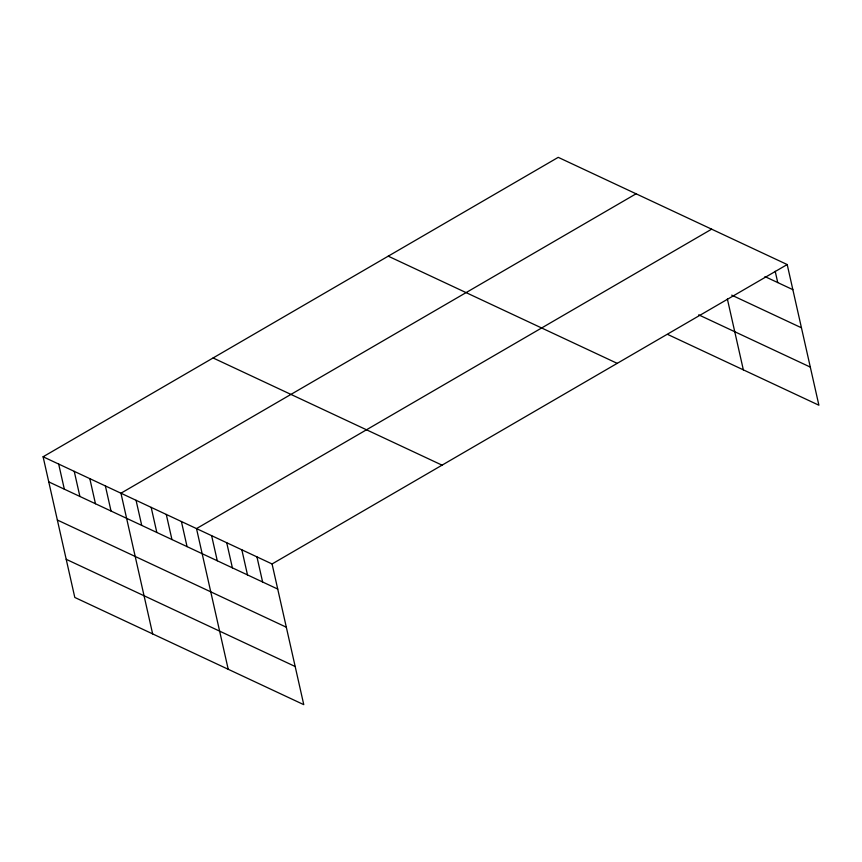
<?xml version="1.0" encoding="UTF-8"?>
<svg xmlns="http://www.w3.org/2000/svg" width="862" height="862" viewBox="0 0 862 862"><rect width="100%" height="100%" fill="white"/><g stroke="black" fill="none" stroke-linecap="round" stroke-linejoin="round"><path stroke-width="1.29" d="M43.1 456.774L272.069 563.963L303.769 704.653L74.8 597.452L43.1 456.774L558.231 157.347L787.2 264.548L818.9 405.226L667.781 334.478M636.081 193.799L120.949 493.215L152.649 633.904M711.635 229.173L196.504 528.589L228.214 669.278M272.069 563.963L787.2 264.548M764.96 276.594L792.857 289.654M731.698 295.138L801.444 327.797M698.705 314.845L810.302 367.093M388.234 256.165L617.203 363.355M213.097 357.967L442.055 465.157M48.757 481.88L277.726 589.069M57.355 520.023L286.324 627.213M66.212 559.309L295.181 666.509M775.197 271.282L777.739 282.574M727.366 298.963L743.346 369.852M256.951 556.895L262.619 582.001M241.845 549.816L247.502 574.922M226.728 542.748L232.395 567.853M211.621 535.668L217.278 560.774M181.397 521.521L187.054 546.627M166.28 514.442L171.947 539.547M151.173 507.373L156.83 532.479M136.056 500.294L141.724 525.4M105.379 485.931L111.036 511.037M89.81 478.636L95.466 503.742M74.24 471.352L79.897 496.458M58.67 464.058L64.327 489.163"/></g></svg>
